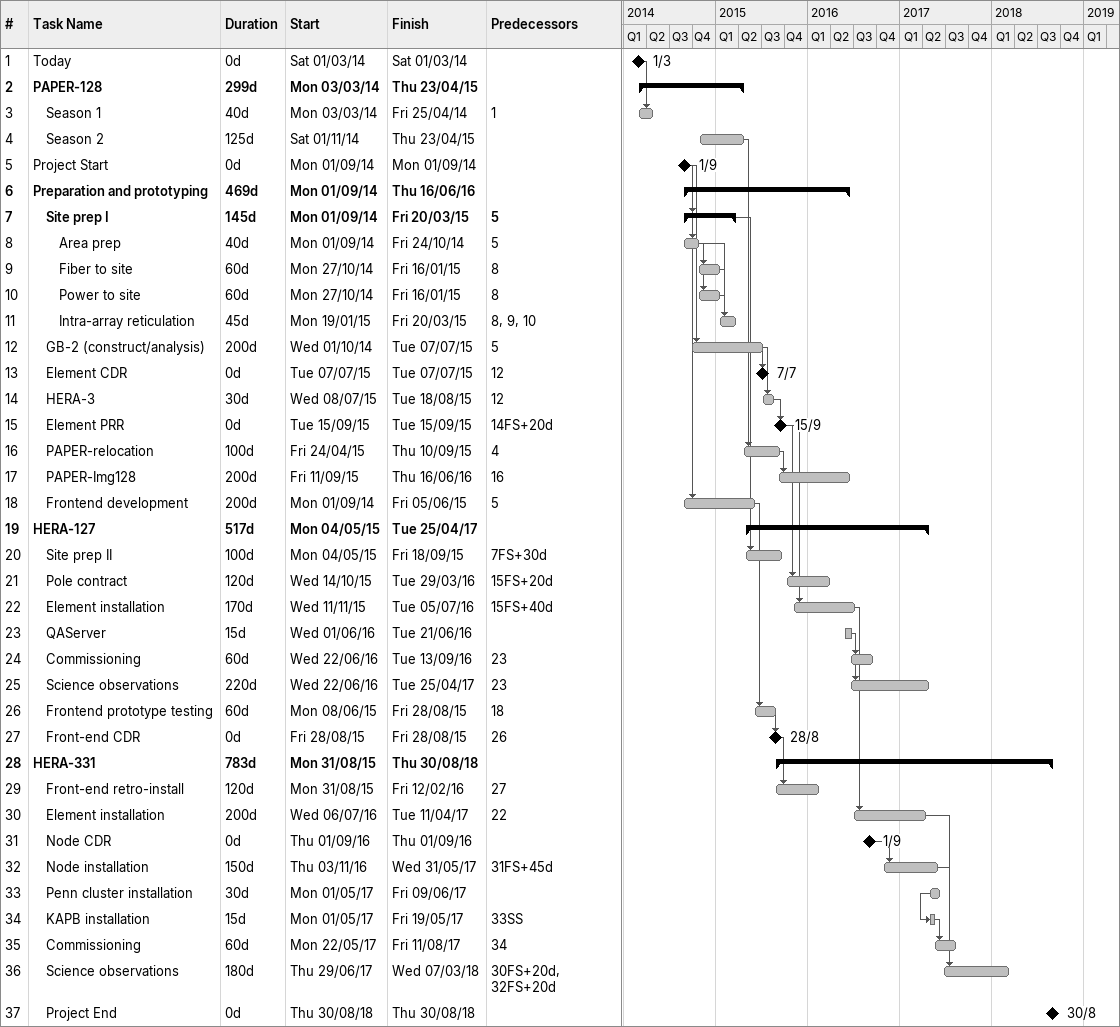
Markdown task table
| ID | Level | Task | Duration | Start | Finish | Predecessors |
|---|---|---|---|---|---|---|
| 1 | 1 | Today | 0d | 2014-03-01 | 2014-03-01 |  |
| 2 | 1 | **PAPER-128** | 299d | 2014-03-03 | 2015-04-23 |  |
| 3 | 2 | Season 1 | 40d | 2014-03-03 | 2014-04-25 | 1 |
| 4 | 2 | Season 2 | 125d | 2014-11-01 | 2015-04-23 |  |
| 5 | 1 | Project Start | 0d | 2014-09-01 | 2014-09-01 |  |
| 6 | 1 | **Preparation and prototyping** | 469d | 2014-09-01 | 2016-06-16 |  |
| 7 | 2 | **Site prep I** | 145d | 2014-09-01 | 2015-03-20 | 5 |
| 8 | 3 | Area prep | 40d | 2014-09-01 | 2014-10-24 | 5 |
| 9 | 3 | Fiber to site | 60d | 2014-10-27 | 2015-01-16 | 8 |
| 10 | 3 | Power to site | 60d | 2014-10-27 | 2015-01-16 | 8 |
| 11 | 3 | Intra-array reticulation | 45d | 2015-01-19 | 2015-03-20 | 8, 9, 10 |
| 12 | 2 | GB-2 (construct/analysis) | 200d | 2014-10-01 | 2015-07-07 | 5 |
| 13 | 2 | Element CDR | 0d | 2015-07-07 | 2015-07-07 | 12 |
| 14 | 2 | HERA-3 | 30d | 2015-07-08 | 2015-08-18 | 12 |
| 15 | 2 | Element PRR | 0d | 2015-09-15 | 2015-09-15 | 14FS+20d |
| 16 | 2 | PAPER-relocation | 100d | 2015-04-24 | 2015-09-10 | 4 |
| 17 | 2 | PAPER-Img128 | 200d | 2015-09-11 | 2016-06-16 | 16 |
| 18 | 2 | Frontend development | 200d | 2014-09-01 | 2015-06-05 | 5 |
| 19 | 1 | **HERA-127** | 517d | 2015-05-04 | 2017-04-25 |  |
| 20 | 2 | Site prep II | 100d | 2015-05-04 | 2015-09-18 | 7FS+30d |
| 21 | 2 | Pole contract | 120d | 2015-10-14 | 2016-03-29 | 15FS+20d |
| 22 | 2 | Element installation | 170d | 2015-11-11 | 2016-07-05 | 15FS+40d |
| 23 | 2 | QAServer | 15d | 2016-06-01 | 2016-06-21 |  |
| 24 | 2 | Commissioning | 60d | 2016-06-22 | 2016-09-13 | 23 |
| 25 | 2 | Science observations | 220d | 2016-06-22 | 2017-04-25 | 23 |
| 26 | 2 | Frontend prototype testing | 60d | 2015-06-08 | 2015-08-28 | 18 |
| 27 | 2 | Front-end CDR | 0d | 2015-08-28 | 2015-08-28 | 26 |
| 28 | 1 | **HERA-331** | 783d | 2015-08-31 | 2018-08-30 |  |
| 29 | 2 | Front-end retro-install | 120d | 2015-08-31 | 2016-02-12 | 27 |
| 30 | 2 | Element installation | 200d | 2016-07-06 | 2017-04-11 | 22 |
| 31 | 2 | Node CDR | 0d | 2016-09-01 | 2016-09-01 |  |
| 32 | 2 | Node installation | 150d | 2016-11-03 | 2017-05-31 | 31FS+45d |
| 33 | 2 | Penn cluster installation | 30d | 2017-05-01 | 2017-06-09 |  |
| 34 | 2 | KAPB installation | 15d | 2017-05-01 | 2017-05-19 | 33SS |
| 35 | 2 | Commissioning | 60d | 2017-05-22 | 2017-08-11 | 34 |
| 36 | 2 | Science observations | 180d | 2017-06-29 | 2018-03-07 | 30FS+20d, 32FS+20d |
| 37 | 2 | Project End | 0d | 2018-08-30 | 2018-08-30 |  |
